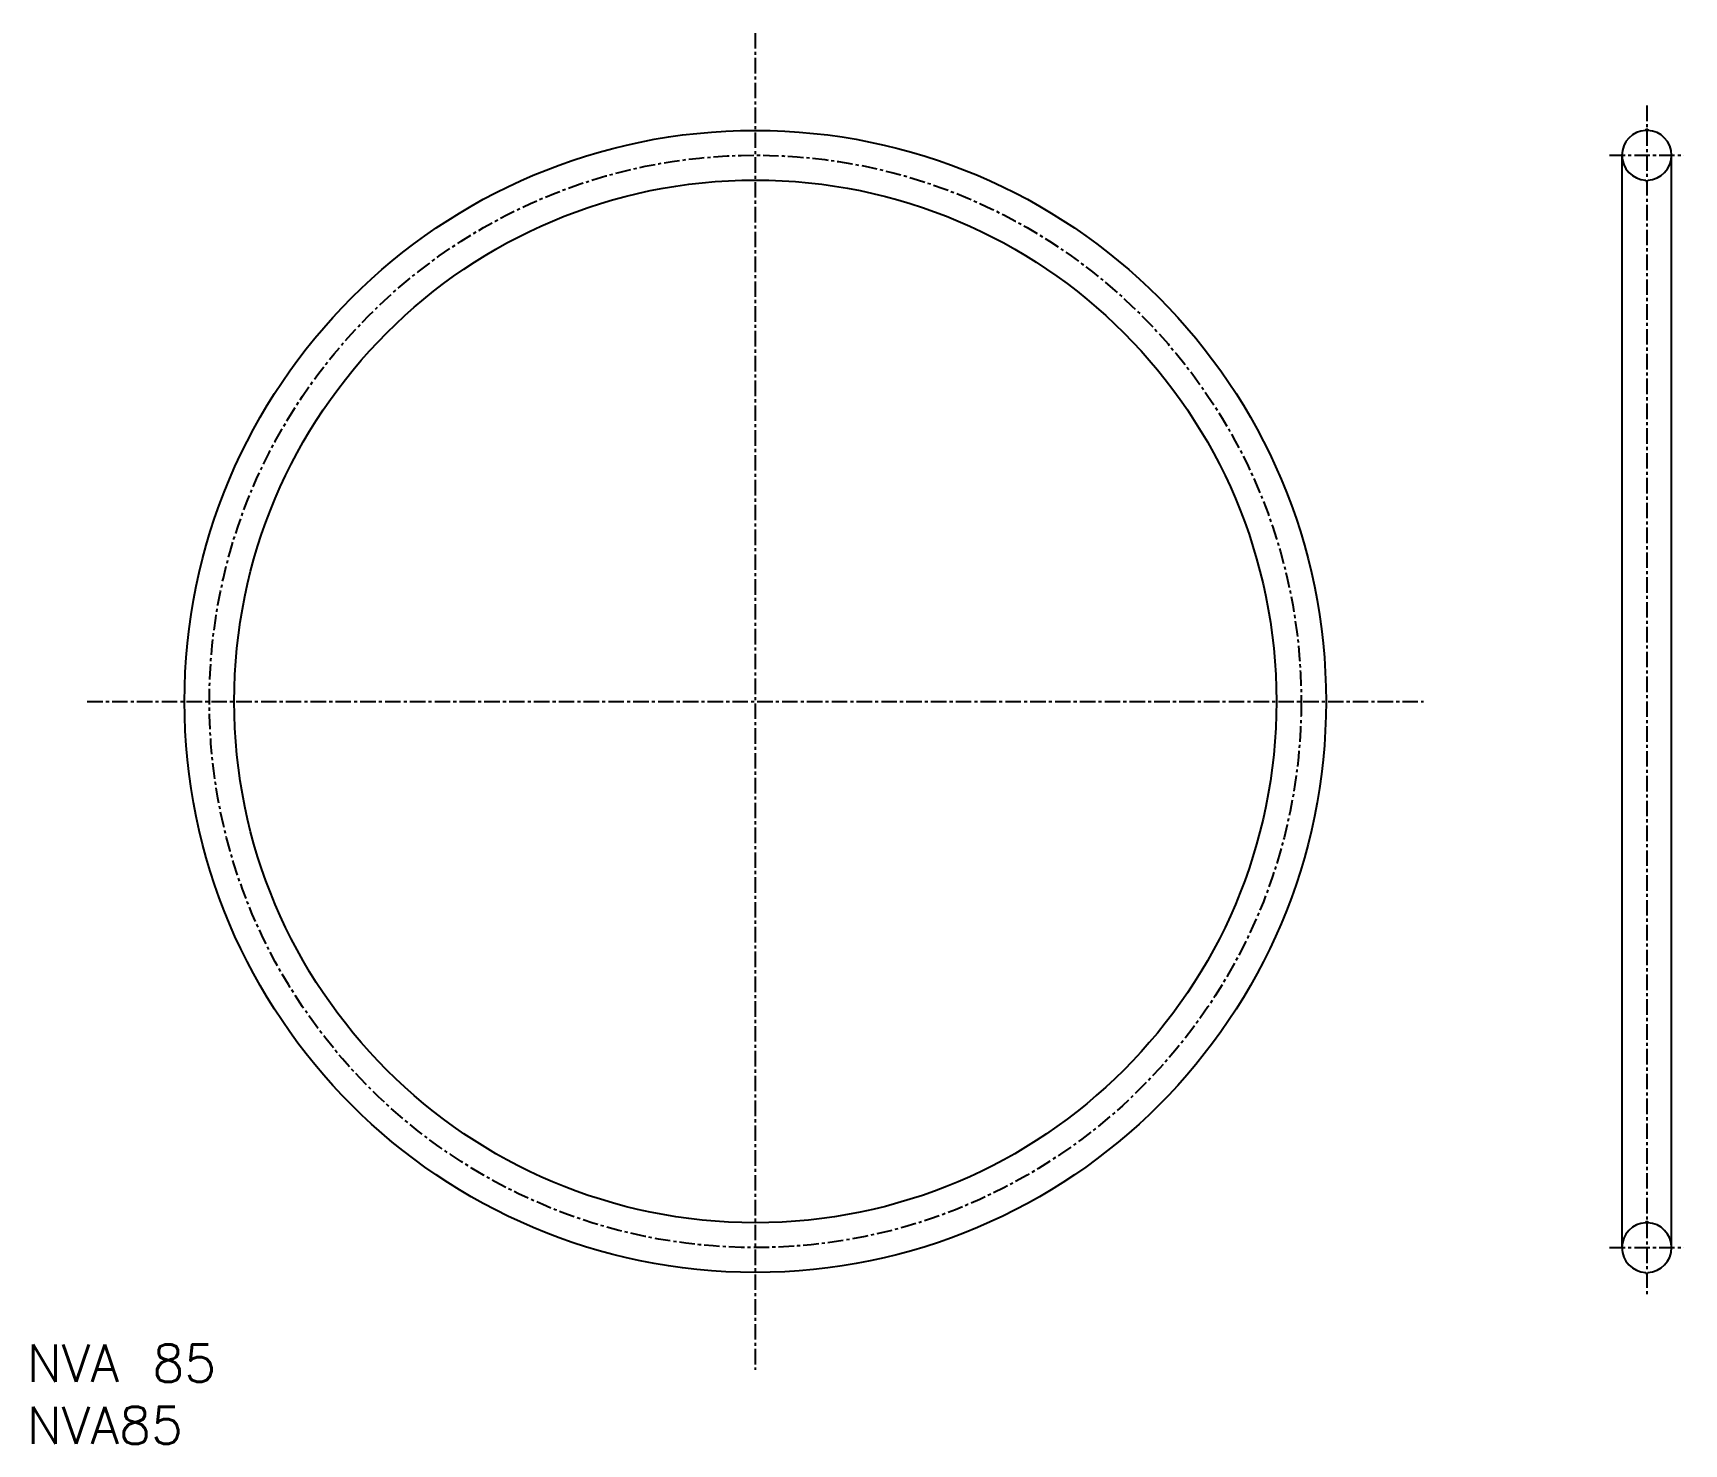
# Model space of a CAD drawing. Extents: x 1 to 134, y 0 to 114.
import ezdxf

# ---------------------------------------------------------------- set-up
doc = ezdxf.new("R2010")
doc.units = 0
doc.linetypes.add('CENTER', pattern=[2, 1.25, -0.25, 0.25, -0.25])
doc.layers.get('0').update_dxf_attribs({"linetype": 'CONTINUOUS'})
doc.layers.add('CENTER', color=1, linetype='CENTER')
doc.styles.get("Standard").update_dxf_attribs({"font": 'txt.shx'})

# ---------------------------------------------------------------- blocks, each defined once
blk = doc.blocks.new('*U2')
at = {"color": 7, "linetype": 'CONTINUOUS'}
blk.add_text('NVA85', height=3, dxfattribs=at).set_placement((0, 0))
blk = doc.blocks.new('*U3')
at = {"color": 7, "linetype": 'CONTINUOUS'}
blk.add_text('NVA 85', height=3, dxfattribs=at).set_placement((0, 5))

msp = doc.modelspace()

# ---------------------------------------------------------------- linework, layer by layer
at = {"color": 7, "linetype": 'CONTINUOUS'}
for p, q in [((130.51, 105.92), (130.51, 105.82)), ((130.51, 105.92), (130.66, 105.92)), ((130.66, 105.92), (130.66, 105.82)), ((128.58, 103.82), (128.58, 15.82)), ((132.58, 15.82), (132.58, 103.82)), ((130.51, 101.72), (130.51, 101.82)), ((130.51, 101.72), (130.66, 101.72)), ((130.66, 101.72), (130.66, 101.82)), ((130.51, 17.92), (130.51, 17.82)), ((130.51, 17.92), (130.66, 17.92)), ((130.66, 17.92), (130.66, 17.82)), ((130.51, 13.72), (130.51, 13.82)), ((130.51, 13.72), (130.66, 13.72)), ((130.66, 13.72), (130.66, 13.82))]:
    msp.add_line(p, q, dxfattribs=at)
for radius in [46, 42]:
    msp.add_circle((58.73, 59.82), radius, dxfattribs=at)
for centre, start, end in [((130.58, 103.82), 92.1491, 267.8509), ((130.58, 103.82), 272.1491, 87.8509), ((130.58, 15.82), 92.1491, 267.8509), ((130.58, 15.82), 272.1491, 87.8509)]:
    msp.add_arc(centre, 2, start, end, dxfattribs=at)
at = {"layer": 'CENTER', "color": 1, "linetype": 'CENTER'}
for p, q in [((58.73, 113.66), (58.73, 5.97)), ((130.58, 107.82), (130.58, 11.82)), ((127.58, 103.82), (133.58, 103.82)), ((4.89, 59.82), (112.58, 59.82)), ((127.58, 15.82), (133.58, 15.82))]:
    msp.add_line(p, q, dxfattribs=at)
msp.add_circle((58.73, 59.82), 44, dxfattribs=at)

# ---------------------------------------------------------------- block references
at = {"color": 7, "linetype": 'CONTINUOUS'}
for name in ['*U3', '*U2']:
    msp.add_blockref(name, (0, 0), dxfattribs=at)

doc.saveas('drawing.dxf')
